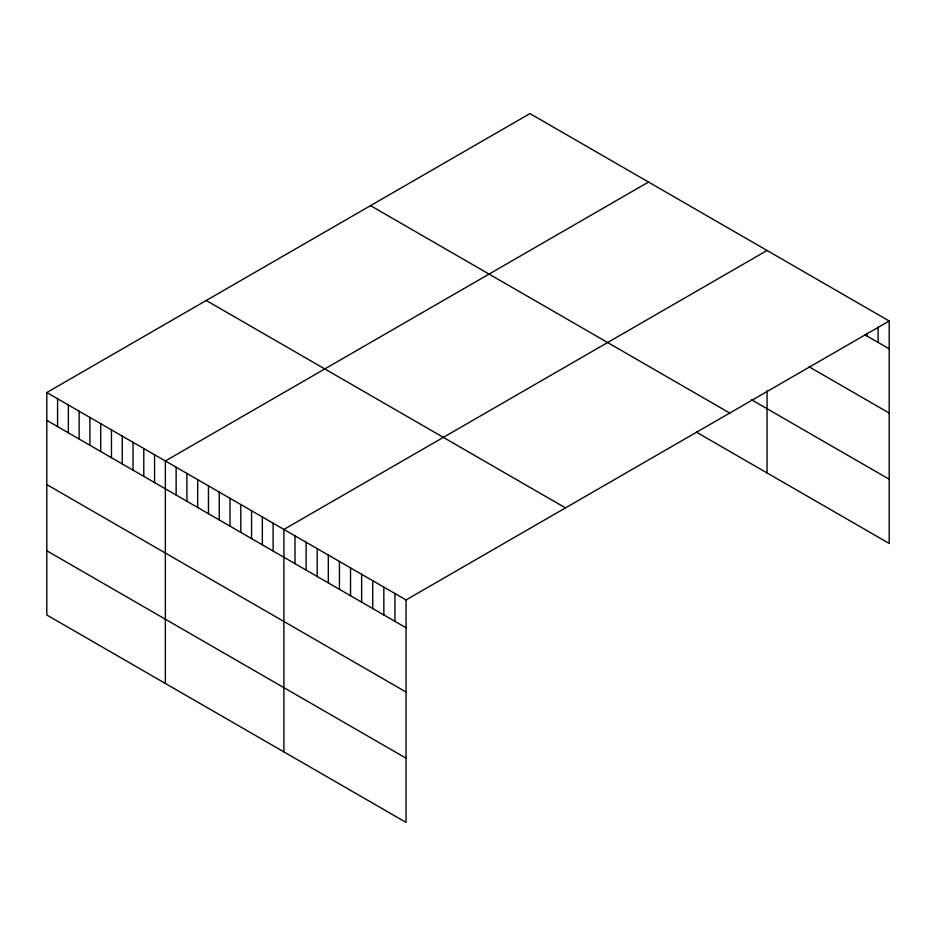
<?xml version="1.0" encoding="UTF-8"?>
<svg xmlns="http://www.w3.org/2000/svg" width="936" height="936" viewBox="0 0 936 936"><rect width="100%" height="100%" fill="white"/><g stroke="black" fill="none" stroke-linecap="round" stroke-linejoin="round"><path stroke-width="1.4" d="M889.2 321.001L406.048 599.941L406.048 822.405L46.8 614.999L46.8 392.535L529.952 113.595L889.2 321.001L889.2 543.465L696.407 432.151M648.508 182.04L165.356 460.98L165.356 683.444M767.052 250.485L283.9 529.425L283.9 751.889M864.525 334.585L889.2 348.835M809.008 366.76L889.2 413.057M751.491 399.73L889.2 479.232M370.516 205.639L729.764 413.057M206.236 300.479L565.484 507.897M46.8 392.535L406.048 599.941M46.8 420.369L406.048 627.775M46.8 484.591L406.048 692.008M46.8 550.766L406.048 758.183M878.097 327.109L878.097 342.424M866.993 333.228L866.993 336.012M767.052 390.792L767.052 472.949M394.945 593.541L394.945 621.364M383.842 587.129L383.842 614.952M372.739 580.718L372.739 608.54M361.635 574.306L361.635 602.129M350.532 567.895L350.532 595.717M339.429 561.483L339.429 589.306M328.314 555.071L328.314 582.906M317.21 548.66L317.21 576.494M306.107 542.248L306.107 570.082M295.004 535.837L295.004 563.671M273.125 523.201L273.125 551.035M262.349 516.988L262.349 544.81M251.573 510.763L251.573 538.586M240.798 504.539L240.798 532.373M230.01 498.315L230.01 526.149M219.235 492.09L219.235 519.925M208.459 485.866L208.459 513.7M197.683 479.653L197.683 507.476M186.907 473.429L186.907 501.251M176.132 467.204L176.132 495.039M154.569 454.756L154.569 482.59M143.793 448.543L143.793 476.365M133.017 442.318L133.017 470.141M122.242 436.094L122.242 463.928M111.466 429.87L111.466 457.704M100.69 423.645L100.69 451.48M89.914 417.421L89.914 445.255M79.127 411.208L79.127 439.031M68.351 404.984L68.351 432.806M57.576 398.759L57.576 426.594"/></g></svg>
